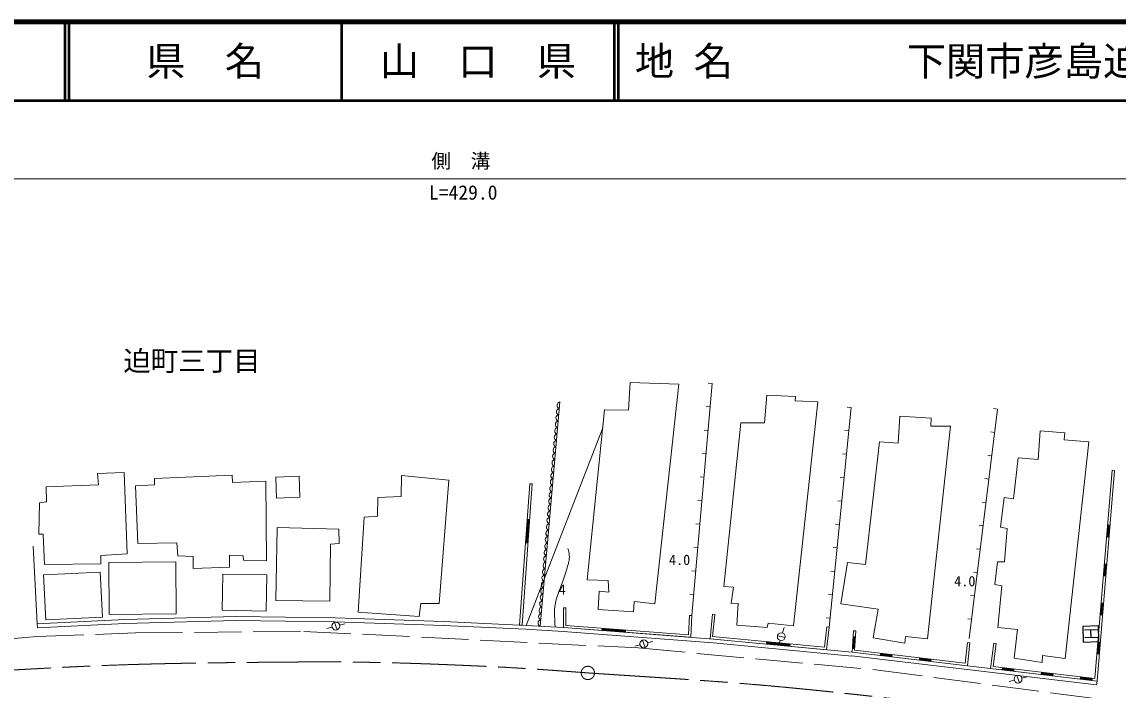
# Model space of a CAD drawing. Units: millimetres, scale not verified. Extents: x 40000 to 680000, y 20000 to 380000.
# Drawn here: x 292282 to 431949, y 294840 to 380000 of the extents above; entities that cross this region are included whole.
import ezdxf
from ezdxf.enums import TextEntityAlignment as Align

# ---------------------------------------------------------------- set-up
doc = ezdxf.new("R2010")
doc.units = ezdxf.units.MM
doc.header["$LTSCALE"] = 1000
doc.linetypes.add('CHAIN', pattern=[18.5, 12, -1.5, 3.5, -1.5])
doc.linetypes.add('DASHED', pattern=[7.5, 6, -1.5])
for name, color, linetype, lineweight in [('M-BMK', 2, 'CHAIN', 13), ('M-STR-HTXT', 7, 'Continuous', 13), ('M-STR-STRC', 7, 'Continuous', 25), ('M-TTL', 2, 'Continuous', 140), ('M-TTL-LINE', 7, 'Continuous', 50), ('M-WORK', 1, 'Continuous', 13)]:
    doc.layers.add(name, color=color, linetype=linetype, lineweight=lineweight)
doc.layers.add('M-BMK-HTXT', color=7, linetype='Continuous')
doc.layers.add('M-TTL-TXT', color=7, linetype='Continuous')
doc.styles.add('ＭＳ ゴシック', font='')
doc.styles.get('ＭＳ ゴシック').set_extended_font_data('MS Gothic')

msp = doc.modelspace()

# ---------------------------------------------------------------- linework, layer by layer
at = {"layer": 'M-BMK'}
msp.add_circle((364393, 297026), 847, dxfattribs=at)
for points, knots in [([(265551, 295467), (277493, 296534), (280679, 296795), (290395, 297355), (301542, 297997), (307798, 298217), (318963, 298340), (329729, 298458), (335770, 298524), (346528, 298076), (353843, 297771), (356268, 297641), (365240, 296965)], [0, 0, 0, 0, 1, 1, 1, 2, 2, 2, 3, 3, 3, 4, 4, 4, 4]), ([(365240, 296965), (380830, 295955), (385029, 295719), (397661, 294370), (408571, 293205), (414644, 292223), (425525, 290808), (440810, 288820), (445611, 288156), (464639, 285571)], [0, 0, 0, 0, 1, 1, 1, 2, 2, 2, 3, 3, 3, 3])]:
    msp.add_open_spline(points, degree=3, knots=knots, dxfattribs=at)
at = {"layer": 'M-STR-HTXT'}
msp.add_line((135886, 360000), (559000, 360000), dxfattribs=at)
at = {"layer": 'M-STR-STRC'}
for p, q in [((429468, 303011), (427468, 302963)), ((427468, 302963), (427516, 300964)), ((427684, 302500), (429388, 302541)), ((428503, 301528), (428479, 302519)), ((429515, 301012), (429468, 303011)), ((427516, 300964), (429515, 301012)), ((429417, 301550), (427718, 301509))]:
    msp.add_line(p, q, dxfattribs=at)
at = {"layer": 'M-TTL'}
msp.add_line((680000, 380000), (40000, 380000), dxfattribs=at)
at = {"layer": 'M-TTL-LINE'}
for p, q in [((297750, 380000), (297750, 370000)), ((298250, 380000), (298250, 370000)), ((333000, 380000), (333000, 370000)), ((367750, 380000), (367750, 370000)), ((368250, 380000), (368250, 370000)), ((40000, 370000), (680000, 370000))]:
    msp.add_line(p, q, dxfattribs=at)
at = {"layer": 'M-WORK'}
for p, q in [((369563, 330537), (369800, 334055)), ((369800, 334055), (375992, 333809)), ((375992, 333809), (372922, 305830)), ((380218, 333920), (377650, 304332)), ((380218, 333920), (379720, 333963)), ((386905, 328893), (387210, 332437)), ((387210, 332437), (390853, 332249)), ((360803, 331562), (358306, 302977)), ((393683, 331577), (390611, 303035)), ((390853, 332249), (390806, 331686)), ((390806, 331686), (393683, 331577)), ((364303, 308891), (366519, 330563)), ((366519, 330563), (369563, 330537)), ((379959, 330931), (379461, 330974)), ((397950, 330859), (395135, 302855)), ((397950, 330859), (397452, 330909)), ((403949, 326297), (404132, 329767)), ((404132, 329767), (408143, 329509)), ((416584, 330660), (412984, 301406)), ((416584, 330660), (416088, 330721)), ((356527, 303082), (366286, 328283)), ((381698, 308031), (383880, 328917)), ((383880, 328917), (386905, 328893)), ((410606, 328477), (407651, 301367)), ((408143, 329509), (408096, 328477)), ((408096, 328477), (410606, 328477)), ((379699, 327942), (379201, 327986)), ((397650, 327874), (397152, 327924)), ((416218, 327682), (415722, 327743)), ((421788, 324209), (422024, 327869)), ((422024, 327869), (425183, 327629)), ((425183, 327629), (425099, 326743)), ((399774, 310864), (401556, 326461)), ((401556, 326461), (403949, 326297)), ((425099, 326743), (428237, 326461)), ((428237, 326461), (425212, 298878)), ((379440, 324954), (378942, 324997)), ((397350, 324889), (396852, 324939)), ((415851, 324705), (415355, 324766)), ((418645, 319213), (419208, 324420)), ((419208, 324420), (421788, 324209)), ((431214, 322863), (428998, 296321)), ((431513, 322838), (429271, 295986)), ((431513, 322838), (431214, 322863)), ((305315, 322558), (301906, 322433)), ((301906, 322433), (302047, 320979)), ((305690, 312191), (305315, 322558)), ((309177, 321010), (309193, 321823)), ((309193, 321823), (319091, 322214)), ((319091, 322214), (319122, 321307)), ((319122, 321307), (323344, 321456)), ((323344, 321456), (323461, 311300)), ((340599, 319521), (340646, 322172)), ((340646, 322172), (346674, 321609)), ((346674, 321609), (345443, 305883)), ((379180, 321965), (378682, 322008)), ((397050, 321904), (396552, 321954)), ((415485, 321727), (414989, 321788)), ((302047, 320979), (295355, 320760)), ((295355, 320760), (295402, 318852)), ((306769, 320885), (309177, 321010)), ((307066, 313528), (306769, 320885)), ((355700, 303121), (357004, 321130)), ((356000, 303099), (357303, 321109)), ((357004, 321130), (357303, 321109)), ((294510, 318696), (294417, 314693)), ((295402, 318852), (294510, 318696)), ((337597, 317012), (337644, 319404)), ((337644, 319404), (340599, 319521)), ((378921, 318976), (378423, 319019)), ((396750, 318919), (396252, 318969)), ((415118, 318750), (414622, 318811)), ((416980, 315625), (417425, 319378)), ((417425, 319378), (418645, 319213)), ((335146, 304780), (335909, 316871)), ((335909, 316871), (337597, 317012)), ((356518, 313589), (356735, 316581)), ((356578, 313585), (356794, 316577)), ((356638, 313580), (356854, 316573)), ((356974, 316564), (356675, 316586)), ((356698, 313576), (356914, 316568)), ((378662, 315987), (378164, 316031)), ((396450, 315934), (395952, 315984)), ((414752, 315772), (414256, 315833)), ((430691, 315882), (430567, 314387)), ((430751, 315877), (430626, 314382)), ((430931, 315862), (430632, 315887)), ((430811, 315872), (430686, 314377)), ((430871, 315867), (430746, 314372)), ((294417, 314693), (294980, 314724)), ((294980, 314724), (295152, 310862)), ((324645, 306257), (324821, 315545)), ((324821, 315545), (332658, 315367)), ((332658, 315367), (332702, 313505)), ((417801, 315414), (416980, 315625)), ((417496, 311192), (417801, 315414)), ((430507, 314392), (430806, 314367)), ((293699, 313173), (294239, 303276)), ((312015, 313622), (307066, 313528)), ((312133, 311933), (312015, 313622)), ((331611, 313434), (331506, 306187)), ((332702, 313505), (331611, 313434)), ((356458, 313593), (356757, 313572)), ((378402, 312999), (377904, 313042)), ((396150, 312949), (395652, 312999)), ((414386, 312795), (413889, 312856)), ((302329, 310940), (302344, 312003)), ((302344, 312003), (305690, 312191)), ((314103, 311863), (312133, 311933)), ((314103, 310315), (314103, 311863)), ((320482, 311957), (318747, 312050)), ((318747, 312050), (318747, 310526)), ((320506, 311394), (320482, 311957)), ((295152, 310862), (302329, 310940)), ((318747, 310526), (314103, 310315)), ((323461, 311300), (320506, 311394)), ((396608, 305829), (397468, 311099)), ((397468, 311099), (399774, 310864)), ((416253, 308307), (416604, 311168)), ((416604, 311168), (417496, 311192)), ((430275, 310899), (430151, 309405)), ((430335, 310894), (430210, 309400)), ((430515, 310879), (430216, 310904)), ((430395, 310889), (430270, 309395)), ((430455, 310884), (430330, 309390)), ((366977, 308786), (364303, 308891)), ((367047, 307308), (366977, 308786)), ((378143, 310010), (377645, 310053)), ((395850, 309964), (395352, 310014)), ((414019, 309817), (413523, 309878)), ((430091, 309410), (430390, 309385)), ((365710, 305092), (365851, 307449)), ((365851, 307449), (367047, 307308)), ((382941, 307960), (381698, 308031)), ((382660, 305896), (382941, 307960)), ((417144, 308119), (416253, 308307)), ((416628, 302819), (417144, 308119)), ((331506, 306187), (324645, 306257)), ((343097, 305883), (342898, 304220)), ((345443, 305883), (343097, 305883)), ((370284, 306112), (370213, 304810)), ((372922, 305830), (370284, 306112)), ((377883, 307021), (377385, 307064)), ((383551, 305920), (382660, 305896)), ((383364, 303105), (383551, 305920)), ((395550, 306980), (395052, 307030)), ((413653, 306840), (413156, 306901)), ((429859, 305917), (429735, 304422)), ((429919, 305912), (429794, 304417)), ((430099, 305897), (429800, 305922)), ((429979, 305907), (429854, 304412)), ((430039, 305902), (429914, 304407)), ((342898, 304220), (335146, 304780)), ((361289, 302801), (361291, 305317)), ((361291, 305317), (361591, 305317)), ((361589, 303079), (361591, 305317)), ((370213, 304810), (365710, 305092)), ((379959, 301380), (380289, 304508)), ((380289, 304508), (380587, 304477)), ((380289, 301651), (380587, 304477)), ((401392, 305173), (396608, 305829)), ((400736, 301498), (401392, 305173)), ((294239, 303276), (305379, 303838)), ((294264, 302776), (294239, 303276)), ((294264, 302776), (305405, 303339)), ((305379, 303838), (319546, 304214)), ((305393, 303339), (319559, 303714)), ((319539, 303714), (332175, 303544)), ((319546, 304214), (332182, 304044)), ((332438, 302523), (332098, 303463)), ((332165, 303544), (345980, 303075)), ((332182, 304044), (345996, 303575)), ((332756, 303128), (333435, 303304)), ((345996, 303575), (356527, 303082)), ((355700, 303121), (356000, 303099)), ((356527, 303082), (361289, 302801)), ((377214, 301890), (361589, 303079)), ((377350, 304349), (377214, 301890)), ((377650, 304332), (377350, 304349)), ((377650, 304332), (377497, 301568)), ((387257, 302800), (383364, 303105)), ((387351, 303387), (387257, 302800)), ((390611, 303035), (387351, 303387)), ((395250, 303995), (394752, 304045)), ((413286, 303862), (412790, 303923)), ((429675, 304427), (429974, 304402)), ((331794, 302855), (331144, 302689)), ((345973, 303075), (356504, 302583)), ((356498, 302583), (361259, 302301)), ((361251, 302302), (380366, 300848)), ((361289, 302801), (380404, 301346)), ((377497, 301568), (361289, 302801)), ((366209, 302727), (366186, 302428)), ((369182, 302260), (366191, 302488)), ((369187, 302320), (366195, 302548)), ((369191, 302380), (366200, 302608)), ((369196, 302440), (366204, 302667)), ((369177, 302200), (369200, 302500)), ((389522, 301541), (388545, 301755)), ((389180, 302133), (389392, 302801)), ((394837, 302890), (394537, 300315)), ((395135, 302855), (394800, 299989)), ((395135, 302855), (394837, 302890)), ((398065, 299681), (398231, 302397)), ((398231, 302397), (398531, 302379)), ((398382, 299946), (398531, 302379)), ((404854, 301683), (404770, 300826)), ((407651, 301367), (404854, 301683)), ((419114, 302561), (416628, 302819)), ((418692, 298902), (419114, 302561)), ((371036, 300592), (370386, 300426)), ((371680, 300260), (371340, 301201)), ((371998, 300865), (372677, 301041)), ((394800, 299989), (379959, 301380)), ((394537, 300315), (380289, 301651)), ((380357, 300849), (398018, 299183)), ((380404, 301346), (398065, 299681)), ((387161, 301006), (387133, 300708)), ((390125, 300488), (387138, 300768)), ((390131, 300547), (387144, 300827)), ((390137, 300607), (387150, 300887)), ((390142, 300667), (387155, 300947)), ((388899, 301173), (388693, 300534)), ((390120, 300428), (390148, 300726)), ((398153, 300137), (398245, 301635)), ((398484, 301620), (398185, 301638)), ((398213, 300134), (398305, 301631)), ((398273, 300130), (398364, 301627)), ((398333, 300126), (398424, 301624)), ((404770, 300826), (400736, 301498)), ((412780, 300883), (412482, 298276)), ((413078, 300849), (412746, 297943)), ((413078, 300849), (412780, 300883)), ((415679, 297596), (416103, 300802)), ((416016, 297858), (416401, 300763)), ((416103, 300802), (416401, 300763)), ((429443, 300934), (429319, 299439)), ((429503, 300929), (429378, 299434)), ((429683, 300914), (429384, 300939)), ((429563, 300924), (429438, 299429)), ((429623, 300919), (429498, 299424)), ((398006, 299185), (429212, 295490)), ((398065, 299681), (429271, 295986)), ((412746, 297943), (398065, 299681)), ((398093, 300141), (398393, 300123)), ((412482, 298276), (398382, 299946)), ((401682, 299555), (401646, 299257)), ((403143, 299140), (401653, 299317)), ((403150, 299200), (401660, 299376)), ((403157, 299260), (401668, 299436)), ((403164, 299319), (401675, 299495)), ((403136, 299081), (403171, 299379)), ((406647, 298967), (406612, 298669)), ((408129, 298731), (406640, 298908)), ((422280, 298339), (418692, 298902)), ((422304, 299254), (422280, 298339)), ((425212, 298878), (422304, 299254)), ((429259, 299444), (429558, 299419)), ((408108, 298552), (406619, 298729)), ((408115, 298612), (406626, 298788)), ((408122, 298672), (406633, 298848)), ((408101, 298493), (408137, 298791)), ((429271, 295986), (415679, 297596)), ((428998, 296321), (416016, 297858)), ((417215, 297716), (417179, 297418)), ((418683, 297361), (417193, 297537)), ((418690, 297420), (417201, 297597)), ((418697, 297480), (417208, 297656)), ((418669, 297242), (418704, 297540)), ((418676, 297301), (417186, 297478)), ((418727, 296099), (418077, 295933)), ((419371, 295768), (419031, 296708)), ((419689, 296373), (420368, 296549)), ((422180, 297128), (422145, 296830)), ((423641, 296713), (422152, 296890)), ((423648, 296773), (422159, 296949)), ((423655, 296833), (422166, 297009)), ((423662, 296892), (422173, 297069)), ((423634, 296654), (423670, 296952)), ((427145, 296540), (427110, 296242)), ((428607, 296126), (427117, 296302)), ((428614, 296185), (427124, 296361)), ((428621, 296245), (427131, 296421)), ((428628, 296304), (427138, 296481)), ((428600, 296066), (428635, 296364)), ((429212, 295490), (429271, 295986))]:
    msp.add_line(p, q, dxfattribs=at)
for points in [[(324623, 321982), (327613, 322087), (327707, 319423), (324717, 319317)], [(303361, 311099), (311875, 311169), (311930, 304553), (303416, 304483)], [(295035, 309527), (302259, 309879), (302538, 304148), (295314, 303796)], [(317868, 309633), (323497, 309527), (323411, 304918), (317782, 305024)]]:
    msp.add_lwpolyline(points, close=True, dxfattribs=at)
at = {"layer": 'M-WORK', "linetype": 'DASHED'}
msp.add_lwpolyline([(227144, 297035), (228323, 295691), (253466, 298083), (294165, 301660), (306760, 302129), (328198, 302317), (370808, 300212), (401047, 297415), (459571, 289763), (483477, 286450), (491950, 284468), (508732, 279164), (523168, 272530), (534883, 265326), (543116, 260023), (556685, 249548)], dxfattribs=at)
at = {"layer": 'M-WORK'}
for centre in [(332274, 302995), (389035, 301654), (371516, 300733), (419207, 296240)]:
    msp.add_circle(centre, 500, dxfattribs=at)
for centre in [(360897, 331142), (360754, 329508), (360826, 330325), (360612, 327875), (360683, 328692), (360540, 327058), (360398, 325425), (360469, 326242), (360255, 323792), (360326, 324608), (360184, 322975), (360041, 321341), (360112, 322158), (359898, 319708), (359970, 320525), (359756, 318075), (359827, 318891), (359684, 317258), (359542, 315624), (359613, 316441), (359399, 313991), (359470, 314808), (359328, 313174), (359185, 311541), (359256, 312358), (359042, 309908), (359114, 310724), (358900, 308274), (358971, 309091), (358828, 307457), (358686, 305824), (358757, 306641), (358543, 304191), (358614, 305007), (358472, 303374)]:
    msp.add_arc(centre, 430, 102.60918, 247.40675, dxfattribs=at)
msp.add_open_spline([(360225, 302863), (360143, 304436), (360035, 305051), (360372, 306386), (360564, 307149), (360789, 307540), (361040, 308286), (361322, 309122), (361522, 309578), (361744, 310432), (361902, 311040), (362079, 311389), (362025, 312015), (361996, 312364), (361971, 312522), (361850, 312895)], degree=3, knots=[0, 0, 0, 0, 1, 1, 1, 2, 2, 2, 3, 3, 3, 4, 4, 4, 5, 5, 5, 5], dxfattribs=at)

# ---------------------------------------------------------------- texts
at = {"layer": 'M-BMK-HTXT', "style": 'ＭＳ ゴシック'}
msp.add_text('迫町三丁目', height=2566, dxfattribs=at).set_placement((305194, 334747), align=Align.BOTTOM_LEFT)
at = {"layer": 'M-STR-HTXT', "style": 'ＭＳ ゴシック'}
msp.add_text('側\u3000溝', height=1833, dxfattribs=at).set_placement((344458, 360812), align=Align.BOTTOM_LEFT)
msp.add_text('L=429.0', height=1833, dxfattribs=at).set_placement((348511, 356797), align=Align.BOTTOM_CENTER)
at = {"layer": 'M-TTL-TXT', "style": 'ＭＳ ゴシック'}
for s, p in [('県\u3000名', (315625, 375000)), ('山\u3000口\u3000県', (350375, 375000))]:
    msp.add_text(s, height=3666, dxfattribs=at).set_placement(p, align=Align.MIDDLE_CENTER)
for s, p in [('地 名', (370380, 375000)), ('下関市彦島迫町', (405024, 375000))]:
    msp.add_text(s, height=3666, dxfattribs=at).set_placement(p, align=Align.MIDDLE_LEFT)
at = {"layer": 'M-WORK', "style": 'ＭＳ ゴシック'}
for s, p in [('4.0', (374737, 310386)), ('4.0', (411080, 307668)), ('4', (360677, 306600))]:
    msp.add_text(s, height=1320, dxfattribs=at).set_placement(p, align=Align.BOTTOM_LEFT)

doc.saveas('drawing.dxf')
